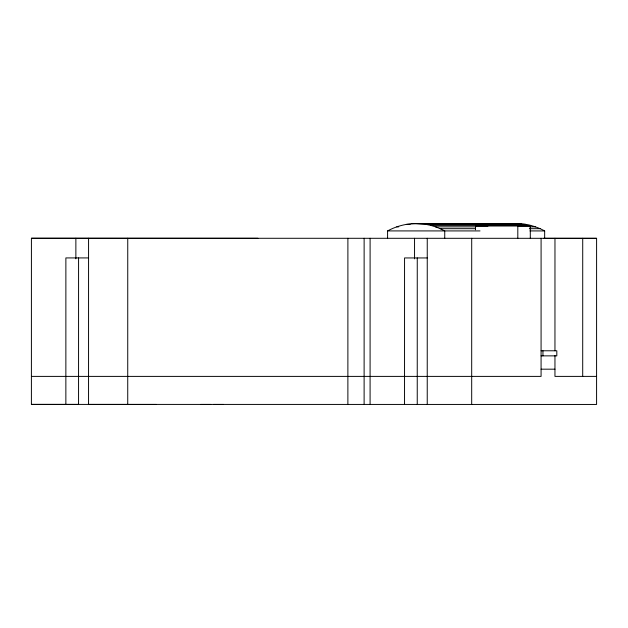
<?xml version="1.0" encoding="UTF-8"?>
<svg xmlns="http://www.w3.org/2000/svg" width="628" height="628" viewBox="0 0 628 628"><rect width="100%" height="100%" fill="white"/><g stroke="black" fill="none" stroke-linecap="round" stroke-linejoin="round"><path stroke-width="0.94" d="M156.293 404.432L31.4 404.401L31.416 238.263L596.6 238.318L596.584 404.456L88.556 404.408L88.572 238.263M65.862 404.408L65.877 257.92L88.572 257.927M75.87 258.838L75.87 238.263M78.579 257.92L78.563 404.408L31.4 404.401M127.735 404.408L127.751 238.263M347.881 404.424L347.896 238.279M364.114 404.424L364.13 238.279M370.088 404.424L370.104 238.279M404.542 404.424L404.558 257.943L427.252 257.951M414.551 258.854L414.551 238.287M417.243 404.432L417.259 257.943M427.236 404.432L427.252 238.287M471.691 404.432L471.707 238.287M475.475 229.785L475.475 226.009L530.299 226.009L530.299 238.302M517.81 238.302L517.81 226.009L530.299 226.009M541.093 238.302L541.077 376.392L370.088 376.392M542.945 355.864L542.945 350.777M554.956 355.526L554.956 376.392L596.584 376.392M554.956 350.785L554.971 238.302M582.706 376.392L582.721 238.31M387.586 238.287L387.586 230.916C396.339 226.19 406.206 223.568 416.16 223.544L516.075 223.544C526.029 223.568 535.904 226.198 544.657 230.916L544.657 238.31M511.161 223.749L516.075 223.544M411.246 223.749L520.989 223.749M406.363 224.369L410.28 224.369M416.16 223.544L425.965 224.377L525.879 224.377M425.965 224.377L430.8 225.405L530.715 225.405M475.475 226.009L487.964 226.009M396.77 226.849L398.725 226.849M430.8 225.405L435.557 226.849L475.718 226.849M529.592 226.849L535.472 226.849M435.557 226.849L440.212 228.686L475.475 228.686M529.349 228.686L540.127 228.686M387.586 230.916L480.004 230.923M529.961 230.916L544.657 230.939M31.416 238.263L257.912 238.295M543.84 238.31L596.6 238.318M541.077 350.777L556.816 350.785L556.816 355.864L541.077 355.864M541.077 369.178L554.956 369.178M31.4 376.392L369.766 376.392M200.748 404.432L210.733 404.432M213.449 404.432L223.521 404.432M440.212 228.686L444.742 230.916L444.742 238.287"/></g></svg>
